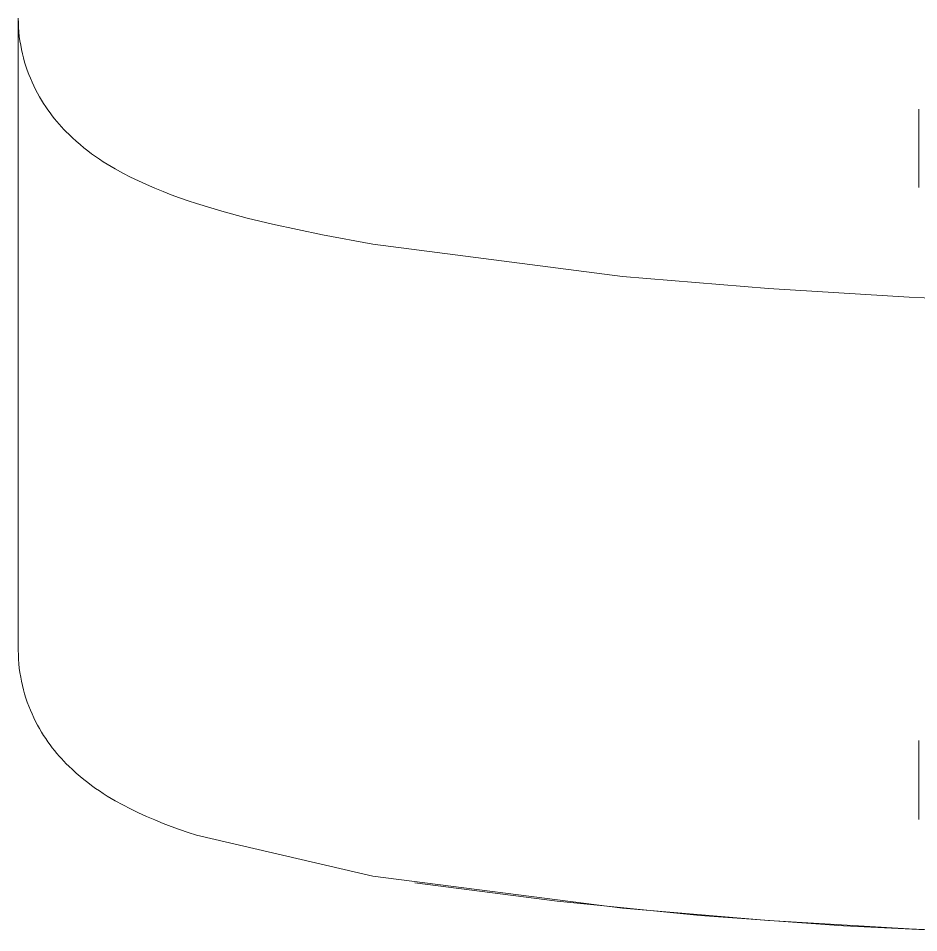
# Model space of a CAD drawing. Header units: millimetres. Extents: x -67 to 4862, y -244 to 3199.
# Drawn here: x 213.75 to 227.15, y 2664.34 to 2677.95 of the extents above; entities that cross this region are included whole.
import ezdxf

# ---------------------------------------------------------------- set-up
doc = ezdxf.new("R2010")
doc.units = ezdxf.units.MM
doc.layers.add('ZANO_R', color=7, linetype='Continuous', lineweight=0)

msp = doc.modelspace()

# ---------------------------------------------------------------- linework, layer by layer
at = {"layer": 'ZANO_R'}
for p, q in [((213.754, 2677.881), (213.753, 2677.95)), ((213.753, 2669.832), (213.753, 2677.95)), ((213.757, 2677.814), (213.754, 2677.881)), ((213.762, 2677.746), (213.757, 2677.814)), ((213.768, 2677.68), (213.762, 2677.746)), ((213.777, 2677.614), (213.768, 2677.68)), ((213.788, 2677.549), (213.777, 2677.614)), ((213.8, 2677.485), (213.788, 2677.549)), ((213.814, 2677.421), (213.8, 2677.485)), ((213.83, 2677.359), (213.814, 2677.421)), ((213.847, 2677.297), (213.83, 2677.359)), ((213.866, 2677.235), (213.847, 2677.297)), ((213.887, 2677.175), (213.866, 2677.235)), ((213.909, 2677.115), (213.887, 2677.175)), ((213.932, 2677.057), (213.909, 2677.115)), ((213.957, 2676.999), (213.932, 2677.057)), ((213.984, 2676.942), (213.957, 2676.999)), ((214.011, 2676.887), (213.984, 2676.942)), ((214.039, 2676.833), (214.011, 2676.887)), ((214.069, 2676.781), (214.039, 2676.833)), ((214.098, 2676.73), (214.069, 2676.781)), ((214.129, 2676.681), (214.098, 2676.73)), ((214.161, 2676.633), (214.129, 2676.681)), ((214.193, 2676.586), (214.161, 2676.633)), ((214.225, 2676.541), (214.193, 2676.586)), ((227.153, 2675.43), (227.153, 2676.596)), ((214.258, 2676.497), (214.225, 2676.541)), ((214.292, 2676.455), (214.258, 2676.497)), ((214.326, 2676.413), (214.292, 2676.455)), ((214.361, 2676.373), (214.326, 2676.413)), ((214.396, 2676.334), (214.361, 2676.373)), ((214.431, 2676.296), (214.396, 2676.334)), ((214.467, 2676.259), (214.431, 2676.296)), ((214.503, 2676.224), (214.467, 2676.259)), ((214.558, 2676.17), (214.503, 2676.224)), ((214.614, 2676.119), (214.558, 2676.17)), ((214.671, 2676.07), (214.614, 2676.119)), ((214.728, 2676.023), (214.671, 2676.07)), ((214.786, 2675.978), (214.728, 2676.023)), ((214.844, 2675.934), (214.786, 2675.978)), ((214.902, 2675.893), (214.844, 2675.934)), ((214.96, 2675.853), (214.902, 2675.893)), ((215.018, 2675.814), (214.96, 2675.853)), ((215.077, 2675.778), (215.018, 2675.814)), ((215.193, 2675.708), (215.077, 2675.778)), ((215.309, 2675.645), (215.193, 2675.708)), ((215.423, 2675.585), (215.309, 2675.645)), ((215.542, 2675.528), (215.423, 2675.585)), ((215.663, 2675.474), (215.542, 2675.528)), ((215.784, 2675.421), (215.663, 2675.474)), ((215.907, 2675.371), (215.784, 2675.421)), ((216.03, 2675.323), (215.907, 2675.371)), ((216.154, 2675.277), (216.03, 2675.323)), ((216.279, 2675.234), (216.154, 2675.277)), ((216.405, 2675.193), (216.279, 2675.234)), ((216.78, 2675.079), (216.405, 2675.193)), ((217.157, 2674.976), (216.78, 2675.079)), ((217.537, 2674.883), (217.157, 2674.976)), ((218.281, 2674.724), (217.537, 2674.883)), ((219.029, 2674.586), (218.281, 2674.724)), ((222.742, 2674.108), (219.029, 2674.586)), ((224.916, 2673.926), (222.742, 2674.108)), ((227.01, 2673.799), (224.916, 2673.926)), ((228.171, 2673.746), (227.01, 2673.799)), ((213.753, 2669.828), (213.753, 2669.832)), ((213.753, 2668.544), (213.753, 2669.828)), ((213.754, 2668.475), (213.753, 2668.543)), ((213.757, 2668.407), (213.754, 2668.475)), ((213.762, 2668.34), (213.757, 2668.407)), ((213.768, 2668.274), (213.762, 2668.34)), ((213.777, 2668.208), (213.768, 2668.274)), ((213.788, 2668.143), (213.777, 2668.208)), ((213.8, 2668.079), (213.788, 2668.143)), ((213.814, 2668.015), (213.8, 2668.079)), ((213.83, 2667.953), (213.814, 2668.015)), ((213.847, 2667.891), (213.83, 2667.953)), ((213.866, 2667.829), (213.847, 2667.891)), ((213.887, 2667.769), (213.866, 2667.829)), ((213.909, 2667.709), (213.887, 2667.769)), ((213.932, 2667.651), (213.909, 2667.709)), ((213.957, 2667.593), (213.932, 2667.651)), ((213.984, 2667.536), (213.957, 2667.593)), ((214.011, 2667.481), (213.984, 2667.536)), ((214.039, 2667.427), (214.011, 2667.481)), ((214.069, 2667.375), (214.039, 2667.427)), ((214.098, 2667.324), (214.069, 2667.375)), ((214.129, 2667.275), (214.098, 2667.324)), ((214.161, 2667.227), (214.129, 2667.275)), ((214.193, 2667.18), (214.161, 2667.227)), ((214.225, 2667.135), (214.193, 2667.18)), ((227.153, 2666.024), (227.153, 2667.198)), ((214.258, 2667.091), (214.225, 2667.135)), ((214.292, 2667.049), (214.258, 2667.091)), ((214.326, 2667.007), (214.292, 2667.049)), ((214.361, 2666.967), (214.326, 2667.007)), ((214.396, 2666.928), (214.361, 2666.967)), ((214.431, 2666.89), (214.396, 2666.928)), ((214.467, 2666.853), (214.431, 2666.89)), ((214.503, 2666.818), (214.467, 2666.853)), ((214.558, 2666.764), (214.503, 2666.818)), ((214.614, 2666.713), (214.558, 2666.764)), ((214.671, 2666.664), (214.614, 2666.713)), ((214.728, 2666.617), (214.671, 2666.664)), ((214.786, 2666.571), (214.728, 2666.617)), ((214.844, 2666.528), (214.786, 2666.571)), ((214.902, 2666.486), (214.844, 2666.528)), ((214.96, 2666.447), (214.902, 2666.486)), ((215.018, 2666.408), (214.96, 2666.447)), ((215.077, 2666.371), (215.018, 2666.408)), ((215.193, 2666.302), (215.077, 2666.371)), ((215.309, 2666.238), (215.193, 2666.302)), ((215.423, 2666.179), (215.309, 2666.238)), ((215.542, 2666.122), (215.423, 2666.179)), ((215.663, 2666.067), (215.542, 2666.122)), ((215.784, 2666.015), (215.663, 2666.067)), ((215.907, 2665.965), (215.784, 2666.015)), ((216.03, 2665.917), (215.907, 2665.965)), ((216.154, 2665.871), (216.03, 2665.917)), ((216.279, 2665.828), (216.154, 2665.871)), ((216.405, 2665.787), (216.279, 2665.828)), ((219.029, 2665.18), (216.405, 2665.787)), ((222.742, 2664.702), (219.029, 2665.18)), ((221.774, 2664.808), (219.652, 2665.077)), ((223.902, 2664.595), (221.774, 2664.808)), ((224.916, 2664.52), (222.742, 2664.702)), ((226.035, 2664.438), (223.902, 2664.595)), ((227.01, 2664.393), (224.916, 2664.52)), ((228.171, 2664.337), (226.035, 2664.438)), ((228.171, 2664.34), (227.01, 2664.393))]:
    msp.add_line(p, q, dxfattribs=at)

doc.saveas('drawing.dxf')
